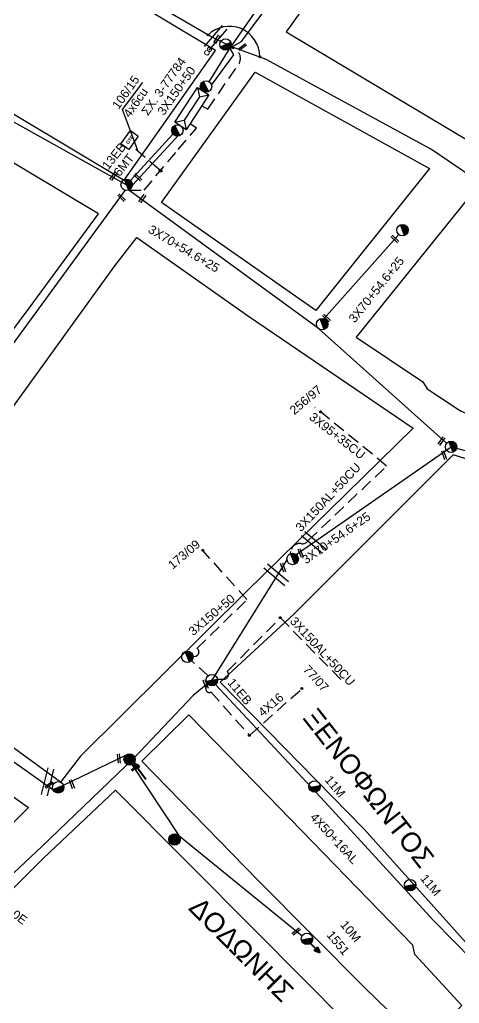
# Model space of a CAD drawing. Header units: millimetres. Extents: x 6950 to 9601, y 853 to 1951.
# Drawn here: x 7561.3 to 7651.9, y 1072.6 to 1275.2 of the extents above; entities that cross this region are included whole.
import ezdxf

# ---------------------------------------------------------------- set-up
doc = ezdxf.new("R2010")
doc.units = ezdxf.units.MM
doc.linetypes.add('DASHED', pattern=[19.05, 12.7, -6.35])
for name, color, linetype in [('Pillar OTE', 7, 'Continuous'), ('Άγνωστα', 7, 'Continuous'), ('Γυμνά εναέρια ΧΤ και ΦΟΠ (3Φ)   4x50+16AL', 7, 'Continuous'), ('Εναέρια παροχή ΧΤ 4x16', 7, 'SYN_LINE'), ('Επίτονοι', 7, 'Continuous'), ('Επιγραφές - Σχήματα', 7, 'Continuous'), ('Καλώδια ΧΤ   3x150AL+50CU', 7, 'DASHED'), ('Καλώδια ΧΤ   3x95+35 CU', 7, 'DASHED'), ('Μηχανική τομή', 7, 'Continuous'), ('Στύλος Ξύλινος', 7, 'Continuous'), ('Στύλος Ξύλινος @ 1', 7, 'Continuous'), ('Στύλος ΦΜ', 7, 'Continuous'), ('Στύλος ΦΜ @ 1', 7, 'Continuous'), ('Συνδέσεις', 7, 'Continuous'), ('Συνεστραμμένα ΧΤ   3x70+54.6+25 AL', 7, 'SYN_LINE'), ('Τομή', 7, 'Continuous'), ('Υποσταθμός εναέριος 2 στύλων', 7, 'Continuous'), ('Υποσταθμός πόλεως', 7, 'Continuous'), ('Υπόβαθρο ΔΕΗ', 7, 'Continuous'), ('Υπόγεια καλώδια Παροχών ΧΤ   4x6', 7, 'DASHED')]:
    doc.layers.add(name, color=color, linetype=linetype)
doc.styles.add('Annotative', font='ARIAL.TTF')
doc.styles.add('arial', font='ARIAL.TTF')
doc.styles.get("Standard").update_dxf_attribs({"font": 'ARIAL.TTF'})
doc.linetypes.add('SYN_LINE', pattern='A,0.5,-0.0001,["/\\/\\/\\/",Standard,S=0.1,R=0,X=0,Y=-0.05],-0.25', length=0.7501)
doc.dimstyles.new('ISO-25', dxfattribs={"dimtxt": 2.5, "dimasz": 2.5, "dimexe": 1.25, "dimexo": 0.625, "dimtad": 1, "dimtxsty": 'Standard', "dimcen": 2.5, "dimadec": 0, "dimazin": 0, "dimtfac": 1, "dimtmove": 0, "dimatfit": 3, "dimfxl": 1, "dimarcsym": 0})

# ---------------------------------------------------------------- blocks, each defined once
blk = doc.blocks.new('ΤΟΜΗ')
at = {"layer": 'Τομή', "ltscale": 40}
for p, q in [((-5.68, 0), (5.68, 0)), ((5.68, -2.33), (-5.68, -2.33))]:
    blk.add_line(p, q, dxfattribs=at)
blk = doc.blocks.new('ΜΗΧΑΝΙΚΗ ΤΟΜΗ')
at = {"layer": 'Μηχανική τομή', "ltscale": 40}
for p, q in [((-1.89, 0.78), (1.89, 0.78)), ((1.89, 0), (-1.89, 0))]:
    blk.add_line(p, q, dxfattribs=at)
blk = doc.blocks.new('ΥΠΑΡΧΩΝ ΤΣΙΜΕΝΤΕΝΙΟΣ ΣΤΥΛΟΣ')
at = {"layer": 'Στύλος ΦΜ'}
blk.add_hatch(color=7, dxfattribs=at).paths.add_polyline_path([(-1.29, -2.28, 0.574793), (2.62, 0, 0.268822), (1.3, 2.27)])
at = {"layer": 'Στύλος ΦΜ', "color": 7}
blk.add_line((-1.29, -2.28), (1.3, 2.27), dxfattribs=at)
blk.add_circle((0, 0), 2.62, dxfattribs=at)
at = {"layer": 'Στύλος ΦΜ', "flags": 4}
for tag, p in [('ΑΡΙΘΜΟΣ', (-4.68, 8.05)), ('ΤΥΠΟΣ', (-4.91, 3.03))]:
    blk.add_attdef(tag, p, '', height=4, dxfattribs=at)
blk = doc.blocks.new('ΥΠΑΡΧΩΝ ΞΥΛΙΝΟΣ ΣΤΥΛΟΣ')
at = {"layer": 'Στύλος Ξύλινος'}
h = blk.add_hatch(color=7, dxfattribs=at)
h.paths.add_polyline_path([(-2.62, 0, 0.270008), (-1.29, -2.28), (1.3, 2.27, 0.576266)])
h.paths.add_polyline_path([(-1.29, -2.28, 0.574793), (2.62, 0, 0.268822), (1.3, 2.27)])
at = {"layer": 'Στύλος Ξύλινος', "color": 7}
blk.add_line((-1.29, -2.28), (1.3, 2.27), dxfattribs=at)
blk.add_circle((0, 0), 2.62, dxfattribs=at)
at = {"layer": 'Στύλος Ξύλινος', "flags": 4}
for tag, p in [('ΑΡΙΘΜΟΣ', (-4.91, 8.6)), ('ΤΥΠΟΣ', (-4.85, 3.39))]:
    blk.add_attdef(tag, p, '', height=4, dxfattribs=at)
blk = doc.blocks.new('ΥΠΟΣΤΑΘΜΟΣ ΕΝΑΕΡΙΟΣ ΕΠΙ 2 ΣΤΥΛΩΝ')
at = {"layer": 'Υποσταθμός εναέριος 2 στύλων', "linetype": 'Continuous'}
for points in [[(-11.97, -2.11, 0.574793), (-8.45, -0.07, 0.268822), (-9.64, 1.98)], [(9.68, -2.15, 0.574793), (13.19, -0.1, 0.268822), (12.01, 1.95)]]:
    blk.add_hatch(color=256, dxfattribs=at).paths.add_polyline_path(points)
for p, q in [((-11.97, -2.11), (-9.64, 1.98)), ((9.68, -2.15), (12.01, 1.95))]:
    blk.add_line(p, q, dxfattribs=at)
for centre in [(-10.81, -0.07), (10.84, -0.1)]:
    blk.add_circle(centre, 2.36, dxfattribs=at)
at = {"layer": 'Υποσταθμός πόλεως', "linetype": 'Continuous', "ltscale": 40}
blk.add_lwpolyline([(-8.57, 2.82), (8.57, 2.82), (8.57, -2.82), (-8.57, -2.82)], close=True, dxfattribs=at)
for points in [[(-5.75, 0), (-8.57, 2.82)], [(-8.57, -2.82), (-5.75, 0)], [(-5.75, 0), (5.75, 0)], [(5.75, 0), (8.57, 2.82)], [(8.57, -2.82), (5.75, 0)]]:
    blk.add_lwpolyline(points, dxfattribs=at)
at = {"layer": 'Υποσταθμός εναέριος 2 στύλων', "ltscale": 40, "flags": 1}
for tag, p in [('ΜΕΤΑΣΧΗΜΑΤΙΣΜΟΣ', (14.09, 2.51)), ('ΙΣΧΥΣ', (14.07, -0.28)), ('ΑΡΙΘΜΟΣ', (14.19, -3))]:
    blk.add_attdef(tag, p, '', height=1.8, dxfattribs=at)
blk = doc.blocks.new('_ΣΥΝΔΕΣΗ')
at = {"layer": 'Συνδέσεις', "linetype": 'SYN_LINE', "ltscale": 40}
blk.add_hatch(color=256, dxfattribs=at).paths.add_polyline_path([(0.5, -0.01, 1), (-0.5, -0.01, 1)])
at = {"layer": 'Συνδέσεις'}
blk.add_circle((0, -0.01), 0.5, dxfattribs=at)
blk = doc.blocks.new('ΕΠΙΤΟΝΟΣ')
at = {"layer": 'Επίτονοι', "lineweight": 40, "ltscale": 40}
blk.add_hatch(color=256, dxfattribs=at).paths.add_polyline_path([(-1.13, 6.47), (0, 9.1), (1.13, 6.47)])
for p, q in [((-1.13, 6.47), (0, 9.1)), ((0, 9.1), (1.13, 6.47)), ((1.13, 6.47), (-1.13, 6.47)), ((-1.13, 6.47), (0, 6.47)), ((0, 6.47), (0, 0))]:
    blk.add_line(p, q, dxfattribs=at)
blk = doc.blocks.new('PILLAR ΟΤΕ')
at = {"layer": 'Pillar OTE', "ltscale": 40}
blk.add_lwpolyline([(-3.31, 2.02), (3.39, 2.02), (3.39, -1.99), (-3.31, -1.99)], close=True, dxfattribs=at)
at = {"layer": 'Pillar OTE', "insert": (-1.81, 0.71), "char_height": 1.3575, "width": 109.961, "attachment_point": 1}
blk.add_mtext('{\\fArial|b1|i0|c161|p34;OTE}', dxfattribs=at)
blk = doc.blocks.new('TSONTA XT1')
at = {"ltscale": 40}
h = blk.add_hatch(color=256, dxfattribs=at)
h.dxf.hatch_style = 1
h.paths.add_polyline_path([(595.96, 2487.66), (597.07, 2488.77), (595.96, 2489.87), (594.85, 2488.77)])
blk.add_lwpolyline([(594.85, 2488.77), (595.96, 2489.87), (597.07, 2488.77), (595.96, 2487.66)], close=True, dxfattribs=at)

msp = doc.modelspace()

# ---------------------------------------------------------------- linework, layer by layer
at = {"layer": 'Άγνωστα', "color": 6, "linetype": 'DASHED', "ltscale": 0.2}
msp.add_lwpolyline([(7598.82, 1257.47), (7600.1, 1256.8), (7606.43, 1266.1, 0.605471), (7604.68, 1269.37, 415.521763)], format="xyb", dxfattribs=at)
at = {"layer": 'Άγνωστα', "color": 1, "linetype": 'DASHED', "ltscale": 0.2}
msp.add_lwpolyline([(7583.77, 1240.12), (7586.92, 1240.12), (7593.97, 1248.47), (7597.72, 1252.91), (7596.41, 1253.76)], dxfattribs=at)
at = {"layer": 'Άγνωστα', "color": 173, "linetype": 'DASHED', "ltscale": 0.2}
msp.add_lwpolyline([(7600.15, 1140.08), (7595.84, 1143.97), (7597.45, 1144.1, 0.723415), (7597.83, 1145.72), (7608.14, 1155.76), (7599.06, 1165.88)], format="xyb", dxfattribs=at)
at = {"layer": 'Γυμνά εναέρια ΧΤ και ΦΟΠ (3Φ)   4x50+16AL', "color": 85, "ltscale": 40}
msp.add_lwpolyline([(7616.39, 1163.97), (7600.9, 1139.17), (7597.04, 1136.01), (7584.8, 1123.12), (7565.82, 1104.91), (7553.09, 1092.95), (7532.77, 1071.78), (7510.94, 1057.28), (7499.27, 1047.39), (7480.91, 1028.4)], dxfattribs=at)
at = {"layer": 'Γυμνά εναέρια ΧΤ και ΦΟΠ (3Φ)   4x50+16AL', "color": 173, "ltscale": 40}
msp.add_lwpolyline([(7601.65, 1138.27), (7624.17, 1114.13), (7646.62, 1089.65), (7662.8, 1073.19)], dxfattribs=at)
at = {"layer": 'Εναέρια παροχή ΧΤ 4x16', "color": 173, "linetype": 'DASHED', "ltscale": 0.2}
msp.add_lwpolyline([(7600, 1138.42), (7599.69, 1137.64, 0.7058), (7600.73, 1136.73), (7608.67, 1127.78), (7619.91, 1137.8)], format="xyb", dxfattribs=at)
at = {"layer": 'Επιγραφές - Σχήματα', "linetype": 'Continuous', "ltscale": 20}
msp.add_arc((7604.51, 1267.61), 6.25, 359.6716, 135.1661, dxfattribs=at)
at = {"layer": 'Καλώδια ΧΤ   3x150AL+50CU', "color": 1, "ltscale": 0.2}
msp.add_lwpolyline([(7617.13, 1165.24), (7617.18, 1165.68, -0.435082), (7619.32, 1167.3, 0.296433), (7620.74, 1167.91), (7636.94, 1183.28)], format="xyb", dxfattribs=at)
at = {"layer": 'Καλώδια ΧΤ   3x150AL+50CU', "color": 173, "ltscale": 0.2}
msp.add_lwpolyline([(7602.06, 1139.38), (7603.28, 1139.36, 0.632687), (7604.1, 1141.03), (7615.03, 1152.01), (7628.24, 1138.55)], format="xyb", dxfattribs=at)
at = {"layer": 'Καλώδια ΧΤ   3x95+35 CU', "color": 1, "ltscale": 0.2}
msp.add_lwpolyline([(7636.94, 1183.28), (7622.15, 1195.42)], dxfattribs=at)
at = {"layer": 'Συνεστραμμένα ΧΤ   3x70+54.6+25 AL', "color": 27, "linetype": 'SYN_LINE', "ltscale": 20}
msp.add_lwpolyline([(7604.49, 1269.08), (7621.38, 1293.42), (7630.97, 1305.65), (7643.03, 1322.53), (7646.91, 1327.23), (7674.9, 1365.76)], dxfattribs=at)
at = {"layer": 'Συνεστραμμένα ΧΤ   3x70+54.6+25 AL', "color": 154, "ltscale": 20}
msp.add_lwpolyline([(7604.68, 1269.28), (7604.67, 1269.43), (7607.02, 1270.74), (7623.83, 1293.39), (7622.57, 1295.68), (7625.37, 1295.18), (7647.03, 1325.89), (7646.91, 1327.23), (7647.95, 1327.32), (7657.75, 1340.36), (7675.11, 1363.97), (7675.11, 1366.04)], dxfattribs=at)
at = {"layer": 'Συνεστραμμένα ΧΤ   3x70+54.6+25 AL', "color": 6, "linetype": 'SYN_LINE', "ltscale": 20}
msp.add_lwpolyline([(7600.56, 1271.83), (7567.09, 1291.24), (7531.44, 1312.07)], dxfattribs=at)
at = {"layer": 'Συνεστραμμένα ΧΤ   3x70+54.6+25 AL', "color": 6, "ltscale": 20}
msp.add_lwpolyline([(7728.86, 1186.72), (7713.74, 1198.06), (7696.85, 1211.97), (7671.65, 1231.21), (7646.18, 1248.49), (7612.12, 1267.02), (7604.83, 1269.72), (7600.56, 1271.83)], dxfattribs=at)
at = {"layer": 'Συνεστραμμένα ΧΤ   3x70+54.6+25 AL', "color": 27, "linetype": 'SYN_LINE', "ltscale": 10}
msp.add_lwpolyline([(7600.33, 1262.45), (7604.49, 1269.08)], dxfattribs=at)
at = {"layer": 'Συνεστραμμένα ΧΤ   3x70+54.6+25 AL', "color": 154, "linetype": 'SYN_LINE', "ltscale": 10}
msp.add_lwpolyline([(7600.85, 1261.7), (7605.46, 1268), (7604.68, 1269.28)], dxfattribs=at)
at = {"layer": 'Συνεστραμμένα ΧΤ   3x70+54.6+25 AL', "color": 2, "linetype": 'SYN_LINE', "ltscale": 20}
msp.add_lwpolyline([(7543.32, 1263.47), (7583.33, 1241.22), (7593.62, 1252.47)], dxfattribs=at)
at = {"layer": 'Συνεστραμμένα ΧΤ   3x70+54.6+25 AL', "color": 173, "ltscale": 20}
for points in [[(7583.81, 1240.32), (7594.07, 1251.5)], [(7548.72, 1192.77), (7555.82, 1202.92), (7583.05, 1240.07)]]:
    msp.add_lwpolyline(points, dxfattribs=at)
at = {"layer": 'Συνεστραμμένα ΧΤ   3x70+54.6+25 AL', "color": 1, "linetype": 'SYN_LINE', "ltscale": 20}
for points in [[(7649.3, 1187.98), (7622.89, 1211.59), (7583.77, 1240.12)], [(7624.02, 1213.62), (7639.42, 1231)], [(7618.3, 1165.06), (7650.22, 1187.24), (7692.81, 1176.12)], [(7520.83, 1154.77), (7525.35, 1149.68), (7541.81, 1135.29), (7568.13, 1116.63)]]:
    msp.add_lwpolyline(points, dxfattribs=at)
at = {"layer": 'Συνεστραμμένα ΧΤ   3x70+54.6+25 AL', "color": 85, "linetype": 'SYN_LINE', "ltscale": 15}
msp.add_lwpolyline([(7570.3, 1117.57), (7583.13, 1123.72)], dxfattribs=at)
at = {"layer": 'Συνεστραμμένα ΧΤ   3x70+54.6+25 AL', "color": 85, "linetype": 'SYN_LINE', "ltscale": 20}
msp.add_lwpolyline([(7584.4, 1121.77), (7594.08, 1107.15), (7619.5, 1086.5)], dxfattribs=at)
at = {"layer": 'Υπόβαθρο ΔΕΗ'}
for points in [[(7644.42, 1327.79), (7605.12, 1359.57), (7582.83, 1377.54), (7536.7, 1409.98), (7514.05, 1426.93), (7494.28, 1396.84), (7476.91, 1370.66), (7456.35, 1339.76), (7446.5, 1324), (7466.29, 1312.53), (7500.41, 1291.22), (7561.56, 1254.9), (7582.81, 1242.2), (7601.65, 1268.89), (7557.64, 1295.23)], [(7803.72, 1237.92), (7728.58, 1279.32), (7652.08, 1322.62), (7616.19, 1272.75), (7659.03, 1247.19), (7681.82, 1231.77), (7707.79, 1211.67), (7735.21, 1192.01), (7754.06, 1178.11), (7794.15, 1226.48), (7803.72, 1237.92)], [(7590.51, 1237.6), (7609.8, 1264.43), (7645.79, 1244.57), (7622.37, 1215.31), (7590.51, 1237.6)], [(7582.46, 1256.74), (7586.7, 1262.31)], [(7454.6, 1153.37), (7495.59, 1126.17), (7513.86, 1149.34), (7544.8, 1191.14), (7563.22, 1215.79), (7577.51, 1235.22), (7538.28, 1258.64), (7454.6, 1153.37)], [(7526.56, 1149.6), (7558.6, 1193.68), (7580.9, 1224.52), (7585.43, 1230.38), (7608.45, 1214.13), (7642.42, 1191.08), (7608.13, 1157.53), (7573.79, 1123.5), (7569.68, 1118.14), (7536.03, 1142.7), (7526.56, 1149.6)], [(7521.31, 1142.75), (7555.73, 1118.07), (7563.12, 1112.98), (7530.44, 1080.61), (7486.74, 1037.65), (7458.36, 1067.18), (7485.25, 1098.5), (7521.31, 1142.75)], [(7641.88, 1066.65), (7641.88, 1065.2), (7643.41, 1063.36), (7652.47, 1072.14), (7642.75, 1082.66), (7642.32, 1084.6), (7612.42, 1115.38), (7596.13, 1132.02), (7586.44, 1122.48), (7610.36, 1098.01), (7632.51, 1075.74), (7641.88, 1066.65)], [(7579.37, 1001.8), (7549.22, 1030.99), (7521.42, 1058.02), (7566.2, 1102.49), (7581, 1116.55), (7610.01, 1087.4), (7638, 1059.25), (7600.45, 1022.02), (7579.37, 1001.8)]]:
    msp.add_lwpolyline(points, dxfattribs=at)
for points in [[(7727.95, 1145.26), (7750.04, 1168.44), (7717.6, 1192.03), (7699.98, 1205.07), (7678.1, 1222), (7654.36, 1239.21), (7630.64, 1209.82), (7644.39, 1200.64), (7645.29, 1199.21), (7650.49, 1195.72, 0.201497), (7666.72, 1192.54), (7671.75, 1191.95, -0.17151), (7687.78, 1184.07, -0.015537), (7694.65, 1176.61), (7712.32, 1160), (7727.95, 1145.26)], [(7659.35, 1078.44), (7693.4, 1111.56), (7720.53, 1137.02), (7688.14, 1168.2), (7678.31, 1178.43), (7674.75, 1180.6, 0.181788), (7662.58, 1182.9), (7659.2, 1182.9), (7650.68, 1185.58), (7617.7, 1152.69), (7602.64, 1138.77), (7632.32, 1108.48), (7655.75, 1082.41), (7659.35, 1078.44)]]:
    msp.add_lwpolyline(points, format="xyb", dxfattribs=at)
at = {"layer": 'Υπόγεια καλώδια Παροχών ΧΤ   4x6', "color": 1, "linetype": 'DASHED', "ltscale": 0.2}
msp.add_lwpolyline([(7590.04, 1244.36), (7584.39, 1249.21)], dxfattribs=at)

# ---------------------------------------------------------------- block references
at = {"layer": 'Pillar OTE', "xscale": 0.5, "yscale": 0.5, "zscale": 0.5, "rotation": 54.63173453085874}
msp.add_blockref('PILLAR ΟΤΕ', (7583.94, 1250.4), dxfattribs=at)
at = {"layer": 'Επίτονοι', "xscale": 0.449999999999818, "yscale": 0.449999999999818, "zscale": 0.449999999999818}
for p, rotation in [((7587.28, 1118.76), 36.05376588181242), ((7620.31, 1085.92), 224.1917173080453)]:
    msp.add_blockref('ΕΠΙΤΟΝΟΣ', p, dxfattribs=dict(at, rotation=rotation))
at = {"layer": 'Μηχανική τομή'}
for p, xscale, yscale, zscale, rotation in [((7601.8, 1271.3), 0.4999999999999998, 0.4999999999999998, 0.4999999999999998, 238.7933027800566), ((7607.07, 1269.74), 0.4999999999999999, 0.4999999999999999, 0.4999999999999999, 217.0815828825905), ((7580.43, 1243.1), 0.5, 0.5, 0.5, 235.1383027284685), ((7585.51, 1242.59), 0.4999999999999999, 0.4999999999999999, 0.4999999999999999, 316.0589841585902), ((7582.16, 1238.4), 0.4999999999999999, 0.4999999999999999, 0.4999999999999999, 316.0589841585902), ((7586.4, 1238.48), 0.5, 0.5, 0.5, 235.1383027284685), ((7638.49, 1229.92), 0.4999999999999999, 0.4999999999999999, 0.4999999999999999, 316.0589841585902), ((7624.41, 1213.62), 0.4999999999999999, 0.4999999999999999, 0.4999999999999999, 316.0589841585902), ((7648.07, 1188.54), 0.5, 0.5, 0.5, 235.1383027284685), ((7648.61, 1185.45), 0.5, 0.5, 0.5, 290.1157602233383), ((7619.03, 1165.3), 0.5, 0.5, 0.5, 290.1157602233383), ((7615.41, 1162.29), 0.5, 0.5, 0.5, 290.1157602233383), ((7599.42, 1138.26), 0.5, 0.5, 0.5, 290.1157602233383), ((7581.52, 1122.99), 0.4999999999999999, 0.4999999999999999, 0.4999999999999999, 275.829072261743), ((7585.01, 1121.3), 0.4999999999999999, 0.4999999999999999, 0.4999999999999999, 217.0815828825905), ((7571.86, 1117.68), 0.5, 0.5, 0.5, 290.1157602233383), ((7567.19, 1117.75), 0.4999999999999999, 0.4999999999999999, 0.4999999999999999, 217.0815828825905), ((7618.17, 1087.56), 0.4999999999999999, 0.4999999999999999, 0.4999999999999999, 217.0815828825905)]:
    msp.add_blockref('ΜΗΧΑΝΙΚΗ ΤΟΜΗ', p, dxfattribs=dict(at, xscale=xscale, yscale=yscale, zscale=zscale, rotation=rotation))
at = {"layer": 'Στύλος Ξύλινος @ 1', "ltscale": 40, "xscale": 0.449999999999818, "yscale": 0.449999999999818, "zscale": 0.449999999999818, "rotation": 312.9067005550955}
for p in [(7583.94, 1122.85), (7593.21, 1106.35)]:
    msp.add_blockref('ΥΠΑΡΧΩΝ ΞΥΛΙΝΟΣ ΣΤΥΛΟΣ', p, dxfattribs=at)
at = {"layer": 'Στύλος ΦΜ @ 1', "ltscale": 40}
ref = msp.add_blockref('ΥΠΑΡΧΩΝ ΤΣΙΜΕΝΤΕΝΙΟΣ ΣΤΥΛΟΣ', (7603.73, 1270.13), dxfattribs=dict(at, xscale=0.449999999999818, yscale=0.449999999999818, zscale=0.449999999999818, rotation=323.1742690424174))
ref.add_attrib('ΤΥΠΟΣ', '8', (7599.02, 1268.42), dxfattribs={"layer": 'Στύλος ΦΜ', "height": 1.8, "rotation": 323.1743, "flags": 4})
ref = msp.add_blockref('ΥΠΑΡΧΩΝ ΤΣΙΜΕΝΤΕΝΙΟΣ ΣΤΥΛΟΣ', (7583.33, 1241.22), dxfattribs=dict(at, xscale=0.449999999999818, yscale=0.449999999999818, zscale=0.449999999999818, rotation=51.61501838480779))
ref.add_attrib('ΤΥΠΟΣ', '13EB', (7579.53, 1244.16), dxfattribs={"layer": 'Στύλος ΦΜ', "height": 1.8, "rotation": 51.615, "flags": 4})
ref.add_attrib('ΑΡΙΘΜΟΣ', '6MT', (7581.89, 1242.75), dxfattribs={"layer": 'Στύλος ΦΜ', "height": 1.8, "rotation": 51.615, "flags": 4})
for p, xscale, yscale, zscale, rotation in [((7640.21, 1231.88), 0.449999999999818, 0.449999999999818, 0.449999999999818, 51.05471948774849), ((7623.63, 1212.51), 0.449999999999818, 0.449999999999818, 0.449999999999818, 51.05471948774849), ((7650.22, 1187.24), 0.449999999999818, 0.449999999999818, 0.449999999999818, 51.05471948774849), ((7617.56, 1164.14), 0.449999999999818, 0.449999999999818, 0.449999999999818, 51.05471948774849), ((7595.84, 1143.97), 0.449999999999818, 0.449999999999818, 0.449999999999818, 51.05471948774849), ((7569.21, 1117.1), 0.4499999999998183, 0.4499999999998183, 0.4499999999998183, 323.0229810481194)]:
    msp.add_blockref('ΥΠΑΡΧΩΝ ΤΣΙΜΕΝΤΕΝΙΟΣ ΣΤΥΛΟΣ', p, dxfattribs=dict(at, xscale=xscale, yscale=yscale, zscale=zscale, rotation=rotation))
ref = msp.add_blockref('ΥΠΑΡΧΩΝ ΤΣΙΜΕΝΤΕΝΙΟΣ ΣΤΥΛΟΣ', (7600.9, 1139.17), dxfattribs=dict(at, xscale=0.4499999999998179, yscale=0.4499999999998179, zscale=0.4499999999998179, rotation=309.8477279634161))
ref.add_attrib('ΤΥΠΟΣ', '11EB', (7603.99, 1138.61), dxfattribs={"layer": 'Στύλος ΦΜ', "height": 1.8, "rotation": 309.8477, "flags": 4})
ref = msp.add_blockref('ΥΠΑΡΧΩΝ ΤΣΙΜΕΝΤΕΝΙΟΣ ΣΤΥΛΟΣ', (7622.08, 1117.28), dxfattribs=dict(at, xscale=0.4499999999998179, yscale=0.4499999999998179, zscale=0.4499999999998179, rotation=309.8477279634161))
ref.add_attrib('ΤΥΠΟΣ', '11M', (7624.07, 1118.58), dxfattribs={"layer": 'Στύλος ΦΜ', "height": 1.8, "rotation": 309.8477, "flags": 4})
ref = msp.add_blockref('ΥΠΑΡΧΩΝ ΤΣΙΜΕΝΤΕΝΙΟΣ ΣΤΥΛΟΣ', (7641.78, 1096.97), dxfattribs=dict(at, xscale=0.4499999999998179, yscale=0.4499999999998179, zscale=0.4499999999998179, rotation=309.8477279634161))
ref.add_attrib('ΤΥΠΟΣ', '11M', (7643.77, 1098.28), dxfattribs={"layer": 'Στύλος ΦΜ', "height": 1.8, "rotation": 309.8477, "flags": 4})
ref = msp.add_blockref('ΥΠΑΡΧΩΝ ΤΣΙΜΕΝΤΕΝΙΟΣ ΣΤΥΛΟΣ', (7555.85, 1094.23), dxfattribs=dict(at, xscale=0.4499999999998183, yscale=0.4499999999998183, zscale=0.4499999999998183, rotation=323.0229810481194))
ref.add_attrib('ΤΥΠΟΣ', '10E', (7558.38, 1091.4), dxfattribs={"layer": 'Στύλος ΦΜ', "height": 1.8, "rotation": 323.023, "flags": 4})
ref = msp.add_blockref('ΥΠΑΡΧΩΝ ΤΣΙΜΕΝΤΕΝΙΟΣ ΣΤΥΛΟΣ', (7620.51, 1085.89), dxfattribs=dict(at, xscale=0.4499999999998179, yscale=0.4499999999998179, zscale=0.4499999999998179, rotation=309.8477279634161))
ref.add_attrib('ΤΥΠΟΣ', '10M', (7627.27, 1088.74), dxfattribs={"layer": 'Στύλος ΦΜ', "height": 1.8, "rotation": 309.8477, "flags": 4})
ref.add_attrib('ΑΡΙΘΜΟΣ', '1551', (7624.46, 1086.63), dxfattribs={"layer": 'Στύλος ΦΜ', "height": 1.8, "rotation": 309.8477, "flags": 4})
at = {"layer": 'Συνδέσεις', "xscale": 0.4, "yscale": 0.4, "zscale": 0.25}
for p in [(7600.14, 1272.08), (7610.77, 1267.58), (7623.33, 1194.46), (7599.02, 1165.92), (7614.99, 1152.05), (7619.48, 1137.49), (7608.63, 1127.81)]:
    msp.add_blockref('_ΣΥΝΔΕΣΗ', p, dxfattribs=at)
at = {"layer": 'Συνδέσεις', "xscale": 0.3075184835441074, "yscale": 0.3075184835441074, "zscale": 0.3075184835441074, "rotation": 139.8281456381525}
msp.add_blockref('TSONTA XT1', (8224.05, 1710.72), dxfattribs=at)
at = {"layer": 'Τομή'}
for p, xscale, yscale, zscale, rotation in [((7601.24, 1271.85), 0.4999999999999994, 0.4999999999999994, 0.4999999999999994, 49.7407358975006), ((7622.27, 1167.98), 0.4999999999999994, 0.4999999999999994, 0.4999999999999994, 319.742833323289), ((7614.55, 1161.33), 0.4999999999999994, 0.4999999999999994, 0.4999999999999994, 319.742833323289), ((7566.46, 1118.37), 0.4999999999999993, 0.4999999999999993, 0.4999999999999993, 76.25728174395427)]:
    msp.add_blockref('ΤΟΜΗ', p, dxfattribs=dict(at, xscale=xscale, yscale=yscale, zscale=zscale, rotation=rotation))
at = {"layer": 'Υποσταθμός εναέριος 2 στύλων', "xscale": 0.4999999999999998, "yscale": 0.4999999999999998, "zscale": 0.4999999999999998, "rotation": 237.020742240712}
msp.add_blockref('ΥΠΟΣΤΑΘΜΟΣ ΕΝΑΕΡΙΟΣ ΕΠΙ 2 ΣΤΥΛΩΝ', (7596.78, 1256.91), dxfattribs=at)

# ---------------------------------------------------------------- texts
at = {"ltscale": 40, "char_height": 4, "width": 94.4586, "attachment_point": 1, "style": 'arial'}
for s, insert, rotation in [('ΞΕΝΟΦΩΝΤΟΣ', (7622.63, 1133.81), 308.0389), ('ΔΟΔΩΝΗΣ', (7598.7, 1094.86), 315)]:
    msp.add_mtext(s, dxfattribs=dict(at, insert=insert, rotation=rotation))
at = {"layer": 'Άγνωστα', "ltscale": 40, "char_height": 1.8, "attachment_point": 1}
for s, insert, width, rotation, style in [('\\pt1.8;ΣX. 3-77784', (7586.22, 1256.34), 27.7088, 54.8271, 'Annotative'), ('3X150+50', (7589.53, 1256.39), 34.5395, 54.8271, 'Annotative'), ('3X70+54.6+25', (7588.52, 1233.06), 34.5395, 329.246, 'arial'), ('3X70+54.6+25', (7628.94, 1213.76), 34.5395, 51.1915, 'arial'), ('256/97', (7616.74, 1195.11), 34.5395, 40.3082, 'arial'), ('3X70+54.6+25', (7619.27, 1164.48), 34.5395, 35.0053, 'arial'), ('3X70+54.6+25', (7619.27, 1164.48), 34.5395, 35.0053, 'arial'), ('173/09', (7591.64, 1163.28), 34.5395, 40.3082, 'arial'), ('3X150+50', (7595.88, 1149.59), 34.5395, 40.3082, 'arial')]:
    msp.add_mtext(s, dxfattribs=dict(at, insert=insert, width=width, rotation=rotation, style=style))
at = {"layer": 'Άγνωστα', "ltscale": 40, "char_height": 1.8, "attachment_point": 1, "rotation": 54.8271, "style": 'Annotative'}
for s, insert in [('106/15', (7580.19, 1257.64)), ('4x6cu', (7582.5, 1255.94))]:
    msp.add_mtext_dynamic_manual_height_columns(s, width=1.8, gutter_width=12.5, heights=[0.118], dxfattribs=dict(at, insert=insert))
at = {"layer": 'Γυμνά εναέρια ΧΤ και ΦΟΠ (3Φ)   4x50+16AL', "ltscale": 40, "insert": (7622.34, 1112.05), "char_height": 1.8, "width": 34.5395, "attachment_point": 1, "rotation": 312.7198, "style": 'arial'}
msp.add_mtext('4X50+16AL', dxfattribs=at)
at = {"layer": 'Εναέρια παροχή ΧΤ 4x16', "ltscale": 20, "insert": (7610.23, 1132.92), "char_height": 1.8, "width": 34.5395, "attachment_point": 1, "rotation": 40.3082, "style": 'arial'}
msp.add_mtext('4X16', dxfattribs=at)
at = {"layer": 'Καλώδια ΧΤ   3x150AL+50CU', "ltscale": 0.2, "char_height": 1.8, "width": 34.5395, "attachment_point": 1, "style": 'arial'}
for s, insert, rotation in [('3X150AL+50CU', (7617.95, 1170.84), 46.7627), ('\\pt16.2;3X150AL+50CU', (7618.18, 1152.44), 312.8408), ('\\pt16.2;77/07', (7620.89, 1142.47), 312.8408)]:
    msp.add_mtext(s, dxfattribs=dict(at, insert=insert, rotation=rotation))
at = {"layer": 'Καλώδια ΧΤ   3x95+35 CU', "ltscale": 0.2, "insert": (7621.91, 1194.47), "char_height": 1.8, "width": 34.5395, "attachment_point": 1, "rotation": 321.811, "style": 'arial'}
msp.add_mtext('3X95+35CU', dxfattribs=at)

# ---------------------------------------------------------------- leaders
at = {"layer": 'Επιγραφές - Σχήματα', "ltscale": 40}
msp.add_leader([(7585.63, 1248.3), (7582.46, 1256.74)], dimstyle='ISO-25', override={"dimasz": 1, "dimtad": 0}, dxfattribs=at)

doc.saveas('drawing.dxf')
